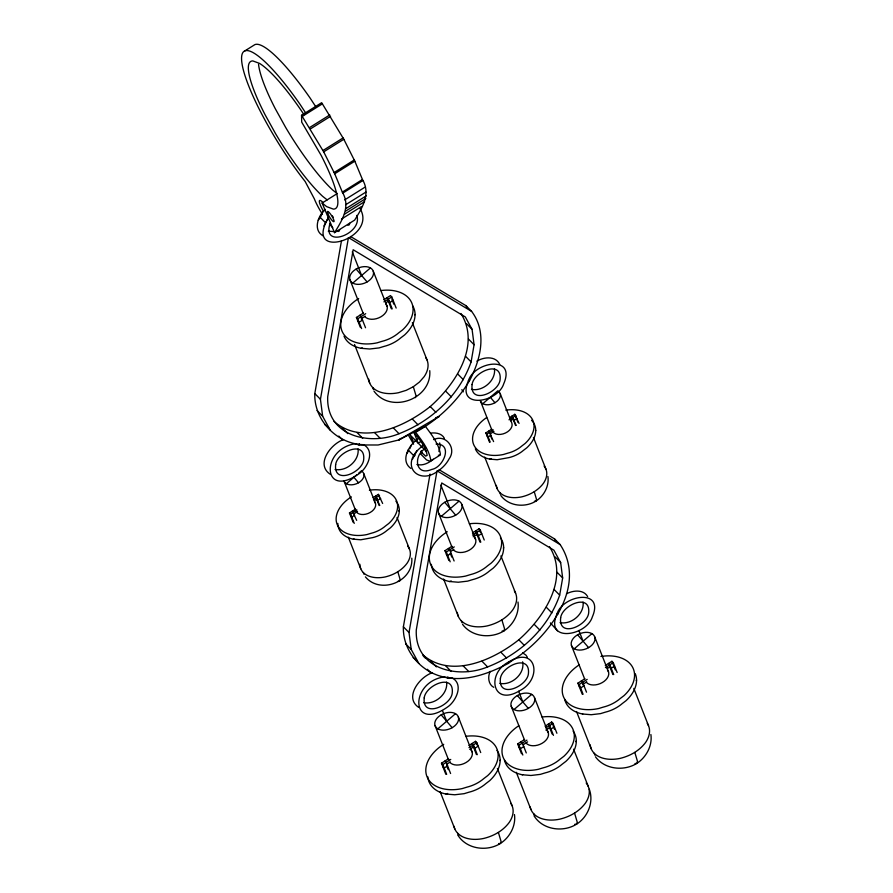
<?xml version="1.0" encoding="UTF-8"?>
<svg xmlns="http://www.w3.org/2000/svg" width="893" height="893" viewBox="0 0 893 893"><rect width="100%" height="100%" fill="white"/><g stroke="black" fill="none" stroke-linecap="round" stroke-linejoin="round"><path stroke-width="1.34" d="M411.796 558.192C413.559 581.656 380.362 594.85 365.404 576.878M429.756 370.662C432.011 399.182 390.498 414.24 373.977 391.089M334.54 232.671C342.175 220.303 350.893 206.517 342.332 192.107L334.708 173.767L323.701 151.855L301.544 115.275L321.67 102.684L343.827 139.275L354.834 161.186L362.458 179.526C371.019 193.937 362.301 207.723 354.666 220.091L334.54 232.671L322.116 203.035L337.208 193.591L332.642 189.975A84.846 17.246 58 0 1 285.514 127.174L275.122 108.41A84.846 17.246 58 0 1 258.546 64.363M354.432 443.843C320.241 450.027 322.473 500.493 360.091 472.977C367.994 466.671 375.093 450.898 363.563 444.669C337.32 444.267 313.811 420.29 314.805 393.579L341.461 240.831M330.198 430.08L322.652 416.238L320.442 399.294L348.449 237.594L471.593 311.378C487.344 331.995 480.758 359.522 469.539 380.597C456.58 402.375 437.682 419.922 415.658 432.279C421.92 440.684 429.075 449.592 430.761 460.208L430.136 461.346L426.541 459.917L420.703 454.001M442.995 677.073C408.815 683.257 411.048 733.722 448.666 706.207C456.569 699.9 463.668 684.127 452.137 677.899C425.894 677.497 402.386 653.52 403.379 626.808L430.035 474.06M418.772 663.309L411.226 649.468L409.016 632.523L437.023 470.823L560.168 544.607C587.494 586.031 549.039 636.709 514.401 659.134M334.004 421.429C362.513 446.076 404.897 426.731 430.236 406.549C454.783 384.928 481.305 345.848 460.911 313.476M471.102 361.922L474.083 344.731L472.073 329.327L465.32 316.948L353.159 249.739L327.709 396.715C326.001 435.773 369.021 446.132 399.026 433.708C431.565 421.116 459.515 395.219 471.102 361.922L465.465 356.195M422.579 654.658C451.088 679.305 493.472 659.96 518.811 639.779C543.357 618.157 569.879 579.077 549.485 546.706M559.677 595.151L562.657 577.961L560.648 562.557L553.894 550.177L441.734 482.968L416.283 629.945C414.575 669.002 457.596 679.361 487.6 666.926C520.139 654.346 548.09 628.449 559.677 595.151L554.04 589.425M415.39 397.675L415.993 395.644L413.336 386.725L419.464 382.037L424.164 376.667A30.898 20.394 -21.5 0 0 425.749 357.613M443.765 677.039C466.012 682.107 488.717 673.702 508.307 663.421L508.764 661.903C536.392 644.992 542.911 678.803 520.039 690.523C492.411 707.423 485.881 673.612 508.764 661.903M355.202 443.81L358.897 444.96L359.321 443.62M447.471 678.189L447.895 676.849M325.175 209.375C317.953 215.648 312.639 230.427 323.344 235.953M330.254 222.926C320.821 249.772 363.462 233.642 356.731 215.414M419.23 437.983C409.831 443.564 399.428 460.074 410.825 468.434M438.921 451.534L440.238 445.864L439.669 442.917M468.434 380.641C455.754 409.731 497.747 402.899 503.719 383.811C516.388 354.722 474.395 361.553 468.434 380.641L469.539 380.597M490.168 671.346C487.678 676.593 488.125 684.351 493.762 687.353M557.009 613.871C544.328 642.96 586.321 636.129 592.293 617.03C604.963 587.951 562.97 594.783 557.009 613.871L558.114 613.826M320.721 216.709L322.719 211.987M323.891 225.962L328.356 217.702C302.928 261.627 378.074 238.822 360.091 208.694M409.798 448.755L411.282 445.216M412.466 459.192L416.919 450.932L423.907 444.424M430.136 461.346L439.791 455.307L440.416 454.169C438.731 443.553 431.576 434.657 425.314 426.24L398.847 439.948L378.096 444.993L358.897 444.96M416.919 450.932C401.582 468.468 420.581 484.452 437.637 471.191A24.223 17.525 -44.6 0 0 449.112 458.868C456.982 448.174 445.797 433.797 433.63 439.602M318.254 220.236L320.107 217.591M406.828 453.465L408.681 450.82M352.791 283.07L370.439 267.922M346.372 483.738L356.687 474.886M358.562 473.279L361.375 470.868A10.549 6.965 -21.5 0 1 358.528 482.767A10.549 6.965 -21.5 0 1 343.961 480.914L355.66 510.584A10.549 6.965 -21.5 0 1 355.436 508.753M482.8 403.692L497.803 390.81A10.549 6.965 -21.5 0 1 494.956 402.721A10.549 6.965 -21.5 0 1 480.389 400.857L492.076 430.538M441.365 516.299L459.013 501.152M437.849 728.833L455.508 713.686M574.277 648.787L591.925 633.639M514.033 709.544L531.681 694.386M359.868 564.264A26.265 17.335 -21.5 0 0 385.24 576.934C393.746 574.902 401.794 570.415 407.041 563.304A26.265 17.335 -21.5 0 0 407.699 546.17M496.352 485.379A26.265 17.335 -21.5 0 0 521.657 496.876C530.163 494.856 538.211 490.369 543.469 483.247A26.265 17.335 -21.5 0 0 544.127 466.113M457.316 612.408A30.898 20.394 -21.5 0 0 487.087 625.937C497.088 623.56 506.565 618.28 512.738 609.897A30.898 20.394 -21.5 0 0 514.323 590.842M454.001 826.282A30.898 20.394 -21.5 0 0 483.571 838.471C493.572 836.094 503.049 830.814 509.222 822.431A30.898 20.394 -21.5 0 0 510.818 803.376M590.228 744.885A30.898 20.394 -21.5 0 0 619.999 758.414C630 756.036 639.477 750.756 645.65 742.384A30.898 20.394 -21.5 0 0 647.235 723.319M530.174 806.993A30.898 20.394 -21.5 0 0 559.744 819.171C569.756 816.794 579.222 811.514 585.395 803.142A30.898 20.394 -21.5 0 0 586.176 782.982M425.704 448.331C413.28 454.671 414.698 476.795 431.777 469.428C443.52 467.452 453.465 443.687 436.052 444.033M433.306 459.236C428.863 462.942 422.78 466.135 416.875 464.438M508.307 663.421L513.955 659.268M401.069 438.318L398.847 439.948L439.345 416.395L435.672 417.768M365.695 313.666L357.747 318.79L356.419 317.439L363.373 313.041M361.844 318.377L365.248 316.144M356.966 510.003L350.592 514.1L349.453 512.95L355.369 509.211L355.95 510.684M354.075 513.754L357.546 511.477M493.382 429.946L487.009 434.043L485.881 432.893L491.797 429.165M490.503 433.697L493.963 431.419M454.269 546.896L446.321 552.019L444.982 550.668L451.947 546.27L452.628 548.001M450.418 551.606L453.823 549.374M450.764 759.43L442.805 764.553L441.477 763.202L448.442 758.804L449.112 760.535M446.913 764.14L450.306 761.908M587.181 679.383L579.233 684.496L577.894 683.145L584.859 678.758M583.33 684.094L586.734 681.861M526.937 740.141L518.978 745.253L517.65 743.902L524.615 739.516M523.086 744.851L527.618 741.871M383.834 299.747L390.442 295.583L391.77 296.934L396.157 308.074M383.945 301.867L391.77 296.934M385.731 302.906L389.035 300.807M373.151 497.658L378.375 494.376L382.639 503.473M373.441 499.343L379.514 495.515M374.022 500.817L377.181 498.807M509.579 417.611L514.803 414.319L519.067 423.416M509.87 419.297L515.931 415.468M508.999 419.822L512.47 417.611M510.45 420.77L513.609 418.761M472.408 532.965L479.016 528.812L480.345 530.163L484.229 540.019M472.52 535.097L480.345 530.163M473.201 536.827L477.61 534.025M468.903 745.51L475.5 741.346L476.829 742.697L480.713 752.565M469.004 747.631L476.829 742.697M469.696 749.361L474.094 746.57M605.32 665.452L611.928 661.289L613.257 662.639L617.141 672.507M605.432 667.584L613.257 662.639M607.218 668.611L610.522 666.513M545.076 726.21L551.673 722.046L553.013 723.397L556.897 733.265M545.757 727.94L553.013 723.397M545.869 730.072L550.267 727.27M244.76 50.946L254.829 44.65A96.969 19.713 58 0 1 310.195 98.185L315.966 107.015M302.314 116.391L322.44 103.811M309.614 127.543L329.74 114.963M310.44 128.893L330.566 116.313M322.976 150.515L343.102 137.935M323.701 151.855L343.827 139.275M334.138 172.539L354.264 159.959M334.708 173.767L354.834 161.186M342.332 192.107L362.458 179.526M342.7 193.156L362.837 180.576M344.665 199.887L364.791 187.307M345.803 204.653L365.929 192.073M346.16 208.415L366.286 195.835M345.714 211.072L365.851 198.492M344.441 214.253L364.567 201.673M341.439 219.098L361.565 206.517M421.396 441.131L418.181 443.14L414.14 432.882C419.732 439.412 425.615 446.723 427.189 455.363L425.715 456.122L420.737 451.746M380.675 498.461L377.761 500.281L376.634 499.131M354.655 515.228L351.753 517.047L350.614 515.897M517.092 418.415L514.189 420.235L513.051 419.085M491.083 435.17L488.17 436.99L487.042 435.84M481.707 533.623L478.291 535.767L476.962 534.416M451.099 553.347L447.683 555.479L446.355 554.129M478.201 746.157L474.775 748.301L473.446 746.95M447.594 765.881L444.178 768.013L442.839 766.663M614.618 666.111L611.203 668.243L609.863 666.892M554.374 726.869L550.948 729.001L549.619 727.65M523.767 746.581L520.351 748.725L519.023 747.374M476.873 361.14C483.839 356.876 495.738 355.671 499.745 364.433M343.571 439.613C331.002 443.709 315.285 464.215 330.109 474.161M566.486 593.834C572.926 590.318 583.475 589.157 587.616 596.557M432.145 672.831C419.576 676.939 403.859 697.444 418.683 707.39M413.336 386.725L406.181 390.341L398.512 392.708A30.898 20.394 -21.5 0 1 368.742 379.179M534.416 501.241L536.001 501.096C543.982 495.894 549.284 486.138 547.922 476.549M397.999 581.287L399.584 581.153L400.097 579.423L397.843 571.844M502.1 631.061L503.965 630.904C513.352 624.776 519.581 613.301 517.985 602.027M635.012 763.548L636.865 763.392C646.253 757.253 652.493 745.789 650.897 734.504M574.757 824.306L576.621 824.15C587.951 816.961 593.99 802.037 589.302 789.211M498.584 843.606L500.448 843.438C509.836 837.31 516.065 825.846 514.468 814.561M333.826 231.544L328.3 231.209M430.605 433.138C435.628 432.379 441.968 433.395 444.435 438.396M326.358 222.435L325.242 222.48L319.605 216.753M414.932 455.664L413.816 455.709L408.179 449.983M438.351 455.218L439.791 455.307M344.017 336.181A37.629 24.837 -21.5 0 0 360.973 348.281L369.713 349.007L379.079 347.913L383.756 346.484A28.252 18.641 -21.5 0 0 400.868 337.788L404.607 334.942A37.629 24.837 -21.5 0 0 412.611 305.73M337.833 523.432A31.981 21.108 -21.5 0 0 353.327 539.171L360.761 539.785L372.694 537.631A24.011 15.851 -21.5 0 0 387.249 530.241L390.42 527.83A31.981 21.108 -21.5 0 0 395.9 501.174M431.364 564.331A37.629 24.837 -21.5 0 0 449.547 581.51L458.288 582.236L467.653 581.131L472.33 579.702A28.252 18.641 -21.5 0 0 489.442 571.007L493.182 568.171A37.629 24.837 -21.5 0 0 500.448 537.854M564.689 699.42A37.629 24.837 -21.5 0 0 582.459 713.987L591.199 714.724L600.565 713.619L605.242 712.19A28.252 18.641 -21.5 0 0 622.354 703.494L626.082 700.648A37.629 24.837 -21.5 0 0 635.28 673.757M504.445 760.177A37.629 24.837 -21.5 0 0 522.204 774.744L530.944 775.481L540.321 774.376L544.987 772.947A28.252 18.641 -21.5 0 0 562.11 764.252L565.838 761.405A37.629 24.837 -21.5 0 0 573.116 731.099M427.859 776.865A37.629 24.837 -21.5 0 0 446.031 794.044L454.771 794.77L464.137 793.676L468.814 792.247A28.252 18.641 -21.5 0 0 485.937 783.552L489.665 780.705A37.629 24.837 -21.5 0 0 496.943 750.388M471.482 389.37C482.778 391.77 496.073 380.507 494.465 368.831M335.065 469.417C346.35 471.817 359.645 460.565 358.048 448.889M560.056 622.6C571.353 624.988 584.647 613.737 583.04 602.061M499.812 683.357C511.388 685.813 525.218 673.847 522.606 661.836M423.639 702.646C434.924 705.046 448.219 693.794 446.612 682.118M350.569 236.522L465.956 305.652L471.593 311.378M439.144 469.74L554.531 538.881L560.168 544.607M522.673 652.872L525.955 655.127L527.372 657.315M327.151 199.887L322.574 196.27A84.846 17.246 58 0 1 275.446 133.47L265.065 114.695A84.846 17.246 58 0 1 252.842 60.925L259.517 63.392A84.846 17.246 58 0 1 304.022 114.661M322.116 203.035L326.682 206.651L333.357 209.118A84.846 17.246 58 0 0 321.134 155.349L301.7 122.129L301.544 115.275M324.561 424.365L328.68 427.624M413.135 657.594L417.254 660.853M466.436 323.601L472.073 329.327M468.445 339.016L474.083 344.731M391.804 299.043L393.132 300.394L389.716 302.537L388.388 301.187M387.015 297.715L388.355 299.066L392.217 308.9M457.707 373.988L463.344 379.704M488.784 431.085L493.606 441.6M445.685 391.156L451.322 396.883M359.834 315.296L361.163 316.647L365.538 327.753M361.196 318.768L362.536 320.118L359.109 322.25L357.78 320.9M430.236 406.549L435.873 412.265M555.011 556.83L560.648 562.557M412.399 419.107L418.036 424.834M557.02 572.246L562.657 577.961M426.251 451.333L410.099 434.936L413.202 441.164M393.389 427.981L399.026 433.708M608.501 663.432L609.83 664.783L613.703 674.606M374.513 432.558L380.15 438.284M546.282 607.207L551.919 612.933M557.444 630.815L550.401 622.901M357.044 432.536L362.681 438.262M314.805 393.579L320.442 399.294M342.186 427.914L347.824 433.641M534.26 624.386L539.897 630.112M317.015 410.523L322.652 416.238M581.321 681.013L582.649 682.364L586.522 692.187M338.804 436.063L342.555 439.881M582.683 684.473L584.011 685.824L580.595 687.967L579.267 686.617M448.409 548.525L449.737 549.876L454.113 560.983M518.811 639.779L524.448 645.494M500.973 652.337L506.61 658.063M352.367 511.131L356.675 520.362M548.257 724.19L549.586 725.54L553.459 735.363M481.963 661.211L487.6 666.926M463.087 665.787L468.725 671.514M521.077 741.77L522.405 743.121L526.278 752.944M445.618 665.765L451.255 671.491M403.379 626.808L409.016 632.523M430.761 661.144L436.398 666.87M423.271 656.042L425.146 657.951M405.589 643.753L411.226 649.468M427.367 669.292L431.129 673.11M444.893 761.059L446.232 762.41L450.597 773.517M490.302 397.251L494.956 402.721M356.14 269.061L367.09 281.931M577.626 634.778L588.576 647.637M444.714 502.29L455.664 515.161M353.874 477.297L358.528 482.767M517.382 695.535L528.332 708.395M441.198 714.824L452.159 727.695M500.806 495.503C508.709 506.32 524.972 507.95 536.001 501.096L536.514 499.377L534.271 491.797M595.452 756.806C604.751 769.52 623.894 771.452 636.865 763.392L637.479 761.349L634.823 752.442M462.541 624.319C471.839 637.033 490.983 638.964 503.965 630.904L504.567 628.873L501.911 619.954M534.047 815.856C542.698 829.921 563.103 832.667 576.621 824.15L577.224 822.107L574.579 813.188M457.863 835.145C466.514 849.21 486.931 851.967 500.448 843.438L501.051 841.407L498.406 832.488M305.908 113.299L300.137 104.481A96.969 19.713 58 0 0 241.623 60.244A96.969 19.713 58 0 0 305.183 181.536L314.314 198.804A24.245 4.923 58 0 0 322.473 214.275M461.826 389.672L463.244 391.871M413.604 444.212L408.748 435.784M465.956 305.652L467.206 307.962M554.531 538.881L555.781 541.191M499.734 492.501L500.415 494.197M594.202 753.268L595.006 755.266M372.716 387.562L373.52 389.56M461.29 620.791L462.094 622.789M533.958 814.025L534.762 816.023M363.317 572.558L363.998 574.255M457.785 833.325L458.578 835.323M633.829 688.414L648.508 725.685M533.456 437.47L545.891 469.048M514.803 414.319L515.964 417.265M516.455 418.516L517.929 422.266M611.928 661.289L613.29 664.76M613.792 666.033L615.31 669.873M516.21 425.369L511.89 416.138L515.585 425.503M609.182 665.162L612.877 674.528M500.214 393.646L511.901 423.315A10.549 6.965 -21.5 0 1 505.427 433.027A10.549 6.965 -21.5 0 1 492.981 432.123M594.76 636.966A12.413 8.193 -21.5 0 1 579.479 650.082A12.413 8.193 -21.5 0 1 575.07 636.575A12.413 8.193 -21.5 0 1 594.76 636.966L608.513 671.882M578.876 630.48L583.096 641.207M490.447 435.315L491.965 439.166M571.442 645.46L584.681 679.071M487.009 434.043L490.168 442.068M485.881 432.893L489.531 442.18M579.233 684.496L583.084 694.274M577.894 683.145L582.247 694.185M484.743 457.116L497.189 488.694M576.521 711.52L591.199 748.792M412.343 322.697L427.021 359.968M500.917 555.926L515.596 593.198M573.574 749.171L588.264 786.443M392.306 300.327L393.824 304.167M479.016 528.812L480.378 532.273M387.696 299.445L391.391 308.822M480.791 542.129L476.918 532.295L475.589 530.944L479.965 542.051M551.673 722.046L552.588 724.357M553.046 725.518L554.553 729.358M373.274 271.249A12.413 8.193 -21.5 0 1 357.993 284.376A12.413 8.193 -21.5 0 1 353.583 270.869A12.413 8.193 -21.5 0 1 373.274 271.249L387.026 306.165M461.848 504.478A12.413 8.193 -21.5 0 1 446.567 517.605A12.413 8.193 -21.5 0 1 442.158 504.099A12.413 8.193 -21.5 0 1 461.848 504.478L475.601 539.394M548.938 725.92L552.131 734.013M534.516 697.723A12.413 8.193 -21.5 0 1 519.224 710.839A12.413 8.193 -21.5 0 1 514.814 697.333A12.413 8.193 -21.5 0 1 534.516 697.723L548.269 732.64M352.3 251.859L361.62 275.502M440.874 485.089L450.195 508.731M518.632 691.238L522.851 701.965M421.206 450.831L422.222 453.387M349.956 279.743L363.194 313.365M438.53 512.973L451.769 546.594M511.198 706.207L524.437 739.828M357.747 318.79L361.598 328.568M450.273 553.269L451.78 557.087M356.419 317.439L360.27 327.218M446.321 552.019L450.172 561.797M444.982 550.668L448.844 560.436M518.978 745.253L522.829 755.031M517.65 743.902L521.501 753.681M354.532 344.519L369.713 383.075M443.609 579.032L458.288 616.304M516.277 772.278L530.955 809.549M497.401 768.46L512.08 805.732M397.028 517.527L409.474 549.106M378.375 494.376L379.536 497.323M475.5 741.346L476.862 744.807M379.782 505.427L375.473 496.184L379.157 505.561M477.286 754.663L473.413 744.829L472.084 743.478L476.46 754.585M363.786 473.692L375.484 503.373M458.343 717.012A12.413 8.193 -21.5 0 1 443.051 730.139A12.413 8.193 -21.5 0 1 438.642 716.632A12.413 8.193 -21.5 0 1 458.343 717.012L472.096 751.928M442.448 710.527L446.679 721.265M435.014 725.507L448.264 759.128M350.592 514.1L354.242 523.387M349.453 512.95L353.115 522.238M446.768 765.803L448.264 769.621M442.805 764.553L446.656 774.331M441.477 763.202L445.83 774.242M348.326 537.173L360.761 568.741M440.093 791.566L454.783 828.838M332.732 227.67A24.245 4.923 58 0 1 329.461 224.009M339.563 229.534A24.245 4.923 58 0 1 337.71 231.365M323.701 211.608A12.122 2.467 58 0 1 319.326 201.74A12.122 2.467 58 0 1 322.719 202.253M349.632 223.239A24.245 4.923 58 0 1 347.779 225.081M333.223 217.178A6.061 1.228 58 0 1 332.352 215.894M531.547 420.279A31.981 21.108 -21.5 0 1 526.837 447.773L523.666 450.195A24.011 15.851 -21.5 0 1 509.11 457.584L497.178 459.739L489.755 459.114A31.981 21.108 -21.5 0 1 475.333 448.833M491.15 458.6A9.265 4.856 -78.7 0 1 489.744 459.136M505.829 410.155A31.981 21.108 -21.5 0 1 532.139 418.951A31.981 21.108 -21.5 0 1 525.14 443.464L521.97 445.886A24.011 15.851 -21.5 0 1 507.414 453.276L503.44 454.492A31.981 21.108 -21.5 0 1 473.826 444.948A31.981 21.108 -21.5 0 1 486.663 417.567M535.767 430.381A9.265 6.742 -0.4 0 1 535.465 430.683M600.911 656.467A37.629 24.837 -21.5 0 1 632.244 666.602A37.629 24.837 -21.5 0 1 624.095 695.58L620.356 698.426A28.252 18.641 -21.5 0 1 603.244 707.122L598.567 708.551A37.629 24.837 -21.5 0 1 563.684 697.254A37.629 24.837 -21.5 0 1 579.01 664.984M582.772 713.965A10.895 5.715 -78.7 0 1 582.448 714.02M607.463 670.007A12.413 8.193 -21.5 0 1 602.328 682.553A12.413 8.193 -21.5 0 1 586.255 682.241M636.586 680.187A10.895 7.937 -0.4 0 1 636.24 680.533M451.199 580.908A10.895 5.715 -78.7 0 1 449.536 581.544M474.551 537.519A12.413 8.193 -21.5 0 1 469.417 550.077A12.413 8.193 -21.5 0 1 453.343 549.764M469.361 523.789A37.629 24.837 -21.5 0 1 499.567 534.527A37.629 24.837 -21.5 0 1 491.183 563.103L487.444 565.939A28.252 18.641 -21.5 0 1 470.332 574.634L465.655 576.063A37.629 24.837 -21.5 0 1 430.593 564.343A37.629 24.837 -21.5 0 1 447.248 531.759M503.674 547.699A10.895 7.937 -0.4 0 1 503.328 548.056M447.683 793.442A10.895 5.715 -78.7 0 1 446.031 794.078M465.845 736.323A37.629 24.837 -21.5 0 1 496.05 747.061A37.629 24.837 -21.5 0 1 487.667 775.637L483.939 778.484A28.252 18.641 -21.5 0 1 466.816 787.18L462.139 788.608A37.629 24.837 -21.5 0 1 427.077 776.877A37.629 24.837 -21.5 0 1 443.732 744.293M471.035 750.053A12.413 8.193 -21.5 0 1 465.912 762.611A12.413 8.193 -21.5 0 1 449.826 762.298M500.158 760.233A10.895 7.937 -0.4 0 1 499.823 760.59M542.018 717.023A37.629 24.837 -21.5 0 1 572.234 727.773A37.629 24.837 -21.5 0 1 563.84 756.338L560.112 759.184A28.252 18.641 -21.5 0 1 542.989 767.88L538.323 769.308A37.629 24.837 -21.5 0 1 503.44 758.012A37.629 24.837 -21.5 0 1 518.766 725.741M522.851 774.622A10.895 5.715 -78.7 0 1 522.204 774.778M576.342 740.933A10.895 7.937 -0.4 0 1 575.628 741.636M547.208 730.764A12.413 8.193 -21.5 0 1 542.084 743.311A12.413 8.193 -21.5 0 1 525.999 742.998M362.29 347.868A10.895 5.715 -78.7 0 1 360.962 348.315M385.977 304.29A12.413 8.193 -21.5 0 1 380.842 316.848A12.413 8.193 -21.5 0 1 364.768 316.535M380.786 290.56A37.629 24.837 -21.5 0 1 410.992 301.298A37.629 24.837 -21.5 0 1 402.609 329.874L398.87 332.721A28.252 18.641 -21.5 0 1 381.757 341.416L377.08 342.845A37.629 24.837 -21.5 0 1 342.019 331.113A37.629 24.837 -21.5 0 1 358.673 298.53M415.1 314.47A10.895 7.937 -0.4 0 1 414.754 314.827M354.164 538.948A9.265 4.856 -78.7 0 1 353.327 539.193M369.401 490.212A31.981 21.108 -21.5 0 1 395.711 498.997A31.981 21.108 -21.5 0 1 388.723 523.521L385.553 525.932A24.011 15.851 -21.5 0 1 370.997 533.333L367.023 534.539A31.981 21.108 -21.5 0 1 337.219 524.582A31.981 21.108 -21.5 0 1 351.373 496.888M399.338 510.428A9.265 6.742 -0.4 0 1 398.736 511.019M374.58 501.777A10.549 6.965 -21.5 0 1 370.227 512.448A10.549 6.965 -21.5 0 1 356.553 512.18M335.645 464.639C333.335 485.245 362.223 472.676 363.652 459.906C365.963 439.311 337.074 451.869 335.645 464.639M424.22 697.868C421.909 718.474 450.798 705.905 452.226 693.135C454.537 672.541 425.648 685.098 424.22 697.868M472.073 384.593C469.763 405.188 498.64 392.63 500.08 379.86C502.379 359.254 473.502 371.823 472.073 384.593M500.393 678.58C498.093 699.174 526.97 686.617 528.399 673.847C530.71 653.241 501.833 665.81 500.393 678.58M560.648 617.822C558.337 638.417 587.214 625.859 588.654 613.089C590.954 592.483 562.077 605.052 560.648 617.822M327.798 213.594A6.061 1.228 58 0 0 333.647 221.732A6.061 1.228 58 0 0 330.756 214.398A6.061 1.228 58 0 0 327.798 213.594"/></g></svg>
